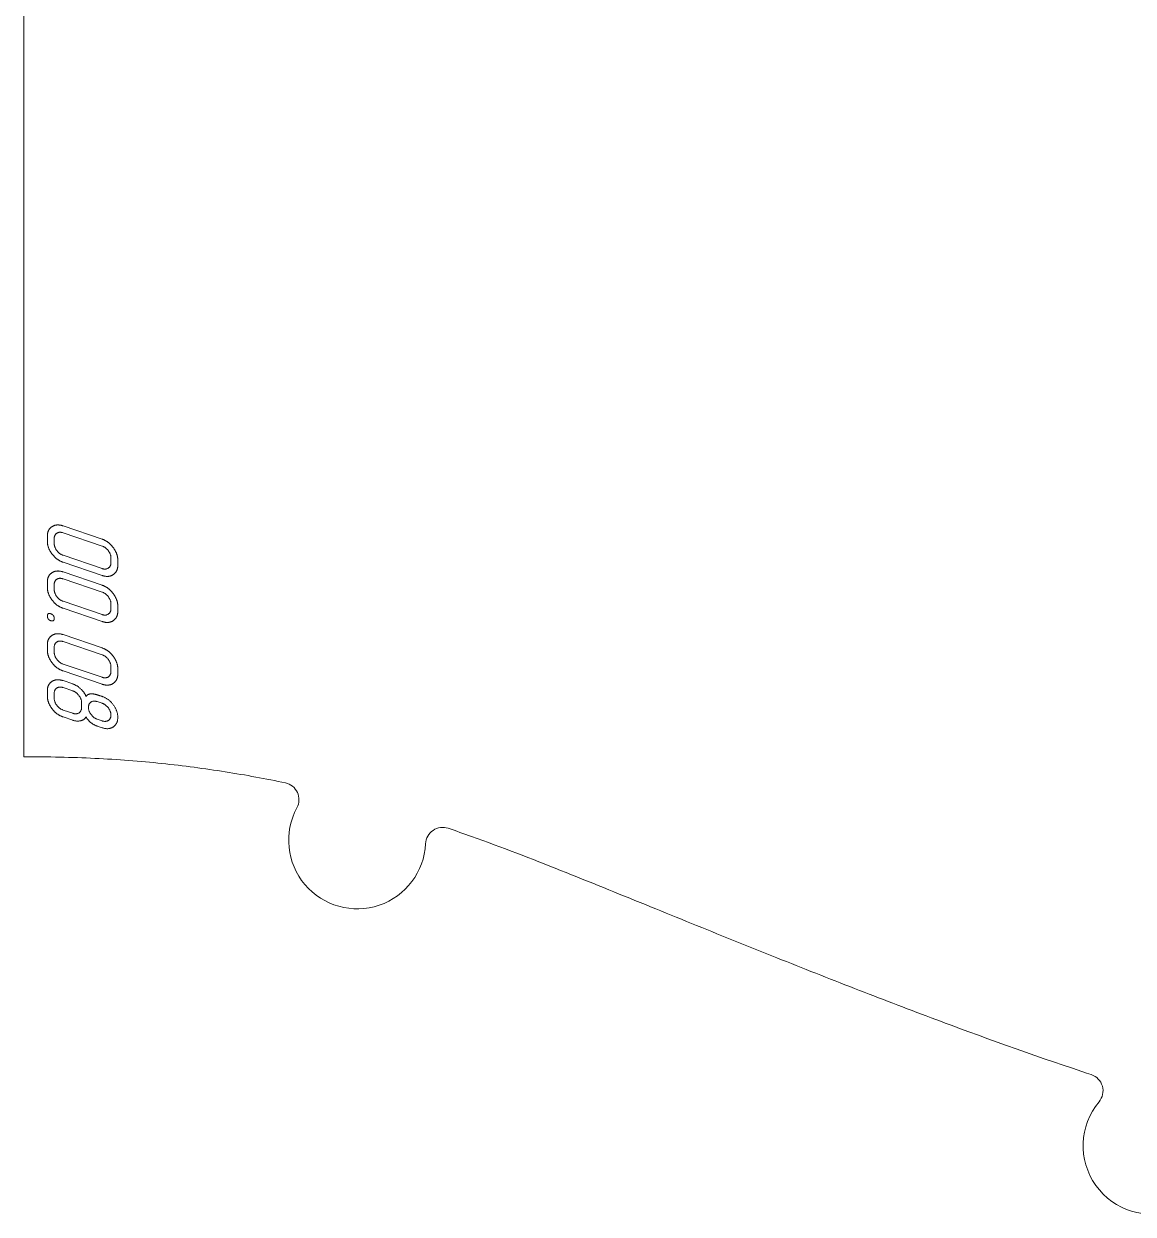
# Model space of a CAD drawing. Header units: millimetres. Extents: x 10 to 1334, y -723 to -10.
# Drawn here: x 10.2 to 334.2, y -723.3 to -375.6 of the extents above; entities that cross this region are included whole.
import ezdxf

# ---------------------------------------------------------------- set-up
doc = ezdxf.new("R2010")
doc.units = ezdxf.units.MM
doc.layers.add('Cut', color=7, linetype='Continuous', lineweight=0)
doc.layers.add('Mark', color=7, linetype='Continuous', lineweight=0)

msp = doc.modelspace()

# ---------------------------------------------------------------- linework, layer by layer
at = {"layer": 'Cut'}
msp.add_lwpolyline([(359.447597, -701.220748, -1.5081410743), (324.202607, -690.478285, 0.5290967064), (321.936322, -682.527482), (320.561295, -682.071037), (319.18664, -681.612613), (316.438276, -680.689846), (313.690894, -679.759224), (310.944155, -678.820788), (308.197723, -677.874578), (305.45126, -676.920637), (302.70443, -675.959005), (299.956895, -674.989723), (297.208318, -674.012834), (294.458361, -673.028377), (291.706688, -672.036395), (288.952962, -671.036928), (286.196845, -670.030019), (283.438, -669.015707), (282.057449, -668.505788), (280.676089, -667.994035), (279.29388, -667.480451), (277.910777, -666.965043), (276.52674, -666.447815), (275.141725, -665.928773), (273.755692, -665.407922), (272.368597, -664.885266), (270.980399, -664.360812), (269.591055, -663.834564), (268.200523, -663.306527), (266.808762, -662.776707), (265.415728, -662.245109), (264.02138, -661.711737), (262.625676, -661.176598), (261.228574, -660.639695), (259.830031, -660.101035), (258.430005, -659.560623), (257.028454, -659.018463), (255.625337, -658.474561), (254.22061, -657.928922), (252.814231, -657.381551), (251.406159, -656.832453), (249.996352, -656.281634), (248.584767, -655.729098), (247.171362, -655.174851), (245.756094, -654.618898), (244.338923, -654.061244), (242.919805, -653.501895), (241.498699, -652.940854), (240.075562, -652.378128), (238.650352, -651.813722), (237.223027, -651.247641), (235.793546, -650.679889), (234.361864, -650.110473), (232.927942, -649.539397), (231.491736, -648.966667), (230.053204, -648.392287), (228.612305, -647.816263), (227.168995, -647.2386), (225.723234, -646.659303), (224.274978, -646.078377), (222.824185, -645.495827), (221.370815, -644.91166), (219.914823, -644.325878), (218.456169, -643.738489), (216.994809, -643.149497), (215.530703, -642.558907), (214.063807, -641.966724), (212.594079, -641.372954), (211.121478, -640.777601), (209.645962, -640.180671), (208.167487, -639.582169), (206.686013, -638.982101), (205.201496, -638.38047), (203.713895, -637.777283), (202.223167, -637.172545), (200.729271, -636.56626), (199.232164, -635.958434), (197.731805, -635.349073), (196.22815, -634.73818), (194.721158, -634.125762), (193.210786, -633.511823), (191.696994, -632.896369), (190.179737, -632.279405), (188.658975, -631.660936), (187.134665, -631.040967), (185.606764, -630.419503), (184.075232, -629.79655), (182.540025, -629.172112), (181.001088, -628.546222), (179.4583, -627.919031), (177.911522, -627.290729), (176.360615, -626.661502), (174.805441, -626.03154), (173.24586, -625.40103), (171.681733, -624.77016), (170.112921, -624.139119), (168.539286, -623.508094), (166.960688, -622.877275), (165.376988, -622.246847), (163.788047, -621.617001), (162.193727, -620.987924), (160.593888, -620.359803), (158.988391, -619.732828), (157.377098, -619.107186), (155.759869, -618.483065), (154.136565, -617.860653), (152.507048, -617.240139), (150.871178, -616.621711), (149.228816, -616.005556), (147.579824, -615.391863), (145.924062, -614.78082), (144.261391, -614.172614), (142.591673, -613.567435), (140.914768, -612.96547), (140.073577, -612.665751), (139.230537, -612.366907), (138.385631, -612.06896), (137.538842, -611.771934), (136.690152, -611.475853), (135.839543, -611.180739), (134.986999, -610.886618), (134.132502, -610.593511, 0.4991138139), (127.52034, -615.081588, -1.2526342972), (89.947748, -604.6038, 0.5012046794), (86.579635, -597.334659), (85.508648, -597.110691), (84.434227, -596.889437), (83.35635, -596.670928), (82.274994, -596.455195), (81.190137, -596.242267), (80.101756, -596.032175), (79.009829, -595.82495), (77.914334, -595.620622), (76.815247, -595.419221), (75.712547, -595.220778), (74.60621, -595.025323), (73.496215, -594.832886), (72.382539, -594.643499), (71.26516, -594.457191), (70.144055, -594.273993), (69.019201, -594.093935), (67.890576, -593.917048), (66.758158, -593.743361), (65.621925, -593.572906), (64.481853, -593.405713), (63.33792, -593.241812), (62.190104, -593.081234), (61.038382, -592.924009), (59.882732, -592.770167), (58.723132, -592.619739), (57.559558, -592.472756), (56.391989, -592.329247), (55.220401, -592.189243), (54.044773, -592.052775), (52.865083, -591.919873), (51.681306, -591.790567), (50.493422, -591.664887), (49.301407, -591.542865), (48.10524, -591.42453), (46.904897, -591.309914), (45.700356, -591.199045), (44.491595, -591.091956), (43.278592, -590.988675), (42.061323, -590.889235), (40.839766, -590.793664), (39.613899, -590.701993), (38.3837, -590.614254), (37.149145, -590.530475), (35.910213, -590.450688), (34.666881, -590.374923), (33.419126, -590.303211), (32.166927, -590.235581), (30.910259, -590.172065), (29.649102, -590.112692), (28.383433, -590.057494), (27.113228, -590.0065), (25.838467, -589.95974), (24.559125, -589.917246), (23.275182, -589.879048), (21.986613, -589.845176), (20.693397, -589.81566), (19.395512, -589.790531), (18.092934, -589.76982), (16.785642, -589.753556), (15.473613, -589.74177), (14.156824, -589.734493), (12.835253, -589.731755), (11.508877, -589.733586), (10.177675, -589.740017), (10.177675, -68.346993, -0.4142135828)], format="xyb", dxfattribs=at)
at = {"layer": 'Mark'}
for points in [[(17.053438, -525.291381), (17.053438, -526.719949), (17.054741, -526.839572), (17.058651, -526.95896), (17.065167, -527.078114), (17.07429, -527.197032), (17.086018, -527.315716), (17.100354, -527.434165), (17.117295, -527.552379), (17.136843, -527.670359), (17.158998, -527.788104), (17.183759, -527.905614), (17.211126, -528.022889), (17.2411, -528.139929), (17.27368, -528.256735), (17.308867, -528.373306), (17.34666, -528.489642), (17.387059, -528.605743), (17.430065, -528.72161), (17.475677, -528.837242), (17.523896, -528.952639), (17.574721, -529.067801), (17.628152, -529.182729), (17.68419, -529.297422), (17.742835, -529.41188), (17.804085, -529.526103), (17.867943, -529.640091), (17.934406, -529.753845), (18.003476, -529.867364), (18.075152, -529.980648), (18.149435, -530.093698), (18.226324, -530.206512), (18.30582, -530.319092), (18.387922, -530.431437), (18.471882, -530.542543), (18.556951, -530.651404), (18.64313, -530.75802), (18.730418, -530.862392), (18.818815, -530.964519), (18.908321, -531.064402), (18.998937, -531.16204), (19.090662, -531.257433), (19.183496, -531.350582), (19.27744, -531.441486), (19.372493, -531.530146), (19.468656, -531.616562), (19.565927, -531.700732), (19.664308, -531.782658), (19.763798, -531.86234), (19.864398, -531.939777), (19.966107, -532.014969), (20.068925, -532.087917), (20.172853, -532.158621), (20.277889, -532.227079), (20.384036, -532.293293), (20.491291, -532.357263), (20.599656, -532.418988), (20.70913, -532.478469), (20.819713, -532.535705), (20.931406, -532.590696), (21.044208, -532.643443), (21.158119, -532.693945), (21.27314, -532.742203), (21.38927, -532.788216), (21.506509, -532.831984), (21.624858, -532.873508), (33.053406, -536.757429), (33.171482, -536.796248), (33.288462, -536.832068), (33.404346, -536.86489), (33.519133, -536.894714), (33.632824, -536.921539), (33.745419, -536.945366), (33.856918, -536.966195), (33.96732, -536.984025), (34.076627, -536.998857), (34.184837, -537.010691), (34.29195, -537.019526), (34.397968, -537.025363), (34.502889, -537.028202), (34.606714, -537.028042), (34.709443, -537.024884), (34.811076, -537.018728), (34.911612, -537.009573), (35.011052, -536.99742), (35.109396, -536.982269), (35.206644, -536.964119), (35.302795, -536.942971), (35.39785, -536.918825), (35.491809, -536.89168), (35.584672, -536.861537), (35.676439, -536.828395), (35.767109, -536.792256), (35.856683, -536.753118), (35.945161, -536.710981), (36.032542, -536.665846), (36.118828, -536.617713), (36.204017, -536.566582), (36.28811, -536.512452), (36.370349, -536.455825), (36.449978, -536.397204), (36.526995, -536.336588), (36.601402, -536.273978), (36.673199, -536.209372), (36.742384, -536.142772), (36.808959, -536.074177), (36.872923, -536.003587), (36.934276, -535.931003), (36.993018, -535.856423), (37.04915, -535.779849), (37.102671, -535.701281), (37.153581, -535.620717), (37.20188, -535.538159), (37.247569, -535.453606), (37.290647, -535.367058), (37.331114, -535.278515), (37.36897, -535.187978), (37.404215, -535.095446), (37.43685, -535.000919), (37.466874, -534.904398), (37.494287, -534.805881), (37.519089, -534.70537), (37.541281, -534.602864), (37.560862, -534.498364), (37.577832, -534.391869), (37.592191, -534.283378), (37.603939, -534.172894), (37.613077, -534.060414), (37.619604, -533.94594), (37.62352, -533.829471), (37.624826, -533.711007), (37.624826, -532.282438), (37.623517, -532.164285), (37.619592, -532.046322), (37.613051, -531.928548), (37.603892, -531.810963), (37.592117, -531.693568), (37.577726, -531.576363), (37.560717, -531.459346), (37.541093, -531.342519), (37.518851, -531.225882), (37.493993, -531.109434), (37.466518, -530.993176), (37.436426, -530.877106), (37.403718, -530.761227), (37.368393, -530.645536), (37.330451, -530.530036), (37.289893, -530.414724), (37.246718, -530.299602), (37.200927, -530.18467), (37.152519, -530.069926), (37.101494, -529.955373), (37.047852, -529.841008), (36.991594, -529.726834), (36.932719, -529.612848), (36.871228, -529.499052), (36.80712, -529.385446), (36.740395, -529.272028), (36.671053, -529.158801), (36.599095, -529.045762), (36.52452, -528.932914), (36.447329, -528.820254), (36.367521, -528.707784), (36.285096, -528.595503), (36.200824, -528.484442), (36.115473, -528.375631), (36.029043, -528.26907), (35.941535, -528.164758), (35.852949, -528.062697), (35.763283, -527.962884), (35.672539, -527.865322), (35.580717, -527.77001), (35.487816, -527.676947), (35.393836, -527.586134), (35.298778, -527.497571), (35.202642, -527.411258), (35.105426, -527.327195), (35.007132, -527.245381), (34.90776, -527.165817), (34.807309, -527.088503), (34.705779, -527.013439), (34.603171, -526.940624), (34.499484, -526.87006), (34.394719, -526.801745), (34.288875, -526.73568), (34.181953, -526.671864), (34.073952, -526.610299), (33.964872, -526.550983), (33.854714, -526.493917), (33.743477, -526.439101), (33.631162, -526.386535), (33.517768, -526.336218), (33.403295, -526.288152), (33.287744, -526.242335), (33.171114, -526.198768), (33.053406, -526.15745), (21.624858, -522.27353), (21.506877, -522.234745), (21.389988, -522.198943), (21.27419, -522.166125), (21.159485, -522.13629), (21.045871, -522.109437), (20.933348, -522.085568), (20.821917, -522.064682), (20.711578, -522.046779), (20.602331, -522.031859), (20.494175, -522.019922), (20.387111, -522.010969), (20.281138, -522.004998), (20.176257, -522.00201), (20.072468, -522.002006), (19.969771, -522.004985), (19.868165, -522.010946), (19.76765, -522.019891), (19.668228, -522.031819), (19.569897, -522.04673), (19.472658, -522.064624), (19.37651, -522.085501), (19.281454, -522.109361), (19.18749, -522.136205), (19.094617, -522.166031), (19.002836, -522.198841), (18.912147, -522.234633), (18.822549, -522.273409), (18.734043, -522.315168), (18.646629, -522.359909), (18.560306, -522.407634), (18.475075, -522.458342), (18.390936, -522.512033), (18.308648, -522.568206), (18.228973, -522.626358), (18.15191, -522.686489), (18.07746, -522.7486), (18.005621, -522.81269), (17.936395, -522.87876), (17.869782, -522.94681), (17.80578, -523.016839), (17.744391, -523.088847), (17.685615, -523.162835), (17.62945, -523.238802), (17.575898, -523.316749), (17.524958, -523.396675), (17.476631, -523.478581), (17.430915, -523.562467), (17.387813, -523.648331), (17.347322, -523.736176), (17.309444, -523.826), (17.274178, -523.917803), (17.241524, -524.011586), (17.211482, -524.107348), (17.184053, -524.20509), (17.159236, -524.304811), (17.137032, -524.406512), (17.11744, -524.510192), (17.10046, -524.615852), (17.086092, -524.723492), (17.074337, -524.83311), (17.065194, -524.944709), (17.058663, -525.058287), (17.054744, -525.173844)], [(19.053434, -525.971067), (19.053434, -527.399635), (19.056377, -527.532671), (19.065207, -527.665317), (19.079923, -527.797573), (19.100525, -527.92944), (19.127014, -528.060917), (19.159389, -528.192004), (19.197651, -528.322701), (19.241799, -528.453009), (19.291833, -528.582927), (19.347754, -528.712455), (19.409561, -528.841593), (19.477255, -528.970342), (19.550834, -529.098701), (19.630301, -529.22667), (19.715653, -529.354249), (19.806893, -529.481439), (19.90229, -529.605879), (20.000117, -529.725208), (20.100375, -529.839427), (20.203062, -529.948535), (20.30818, -530.052533), (20.415727, -530.151421), (20.525705, -530.245198), (20.638113, -530.333865), (20.752951, -530.417421), (20.870219, -530.495868), (20.989917, -530.569203), (21.112045, -530.637429), (21.236603, -530.700544), (21.363591, -530.758548), (21.493009, -530.811443), (21.624858, -530.859227), (33.053406, -534.743147), (33.184723, -534.784799), (33.313661, -534.819689), (33.440222, -534.847816), (33.564405, -534.86918), (33.686211, -534.883781), (33.805639, -534.89162), (33.922689, -534.892695), (34.037361, -534.887009), (34.149655, -534.874559), (34.259572, -534.855347), (34.367111, -534.829372), (34.472272, -534.796635), (34.575055, -534.757135), (34.675461, -534.710872), (34.773489, -534.657847), (34.869139, -534.598058), (34.960649, -534.532717), (35.046254, -534.463031), (35.125956, -534.389002), (35.199754, -534.310629), (35.267648, -534.227911), (35.329638, -534.14085), (35.385724, -534.049445), (35.435907, -533.953696), (35.480186, -533.853603), (35.518561, -533.749166), (35.551032, -533.640385), (35.577599, -533.52726), (35.598262, -533.409791), (35.613022, -533.287978), (35.621878, -533.161821), (35.62483, -533.03132), (35.62483, -531.602752), (35.621868, -531.472744), (35.612984, -531.342931), (35.598176, -531.213314), (35.577446, -531.083891), (35.550792, -530.954664), (35.518215, -530.825633), (35.479716, -530.696797), (35.435293, -530.568156), (35.384948, -530.43971), (35.328679, -530.31146), (35.266487, -530.183405), (35.198373, -530.055545), (35.124335, -529.927881), (35.044374, -529.800412), (34.958491, -529.673138), (34.866684, -529.54606), (34.770755, -529.421647), (34.672507, -529.302369), (34.571938, -529.188228), (34.469049, -529.079222), (34.363839, -528.975352), (34.25631, -528.876617), (34.14646, -528.783018), (34.034291, -528.694555), (33.919801, -528.611227), (33.802991, -528.533035), (33.68386, -528.459979), (33.56241, -528.392058), (33.438639, -528.329273), (33.312548, -528.271624), (33.184137, -528.21911), (33.053406, -528.171732), (21.624858, -524.287811), (21.493594, -524.246161), (21.364704, -524.211223), (21.238185, -524.182995), (21.11404, -524.161479), (20.992266, -524.146674), (20.872866, -524.138581), (20.755838, -524.137198), (20.641182, -524.142527), (20.528899, -524.154567), (20.418988, -524.173318), (20.31145, -524.198781), (20.206285, -524.230954), (20.103492, -524.269839), (20.003071, -524.315436), (19.905023, -524.367743), (19.809348, -524.426762), (19.717811, -524.49127), (19.632181, -524.560047), (19.552455, -524.633091), (19.478636, -524.710404), (19.410722, -524.791984), (19.348713, -524.877833), (19.29261, -524.96795), (19.242413, -525.062335), (19.198121, -525.160988), (19.159735, -525.263909), (19.127254, -525.371099), (19.100679, -525.482556), (19.080009, -525.598282), (19.065245, -525.718275), (19.056387, -525.842537)], [(17.053438, -538.734211), (17.053438, -540.162779), (17.054741, -540.282402), (17.058651, -540.40179), (17.065167, -540.520944), (17.07429, -540.639862), (17.086018, -540.758546), (17.100354, -540.876995), (17.117295, -540.99521), (17.136843, -541.113189), (17.158998, -541.230934), (17.183759, -541.348444), (17.211126, -541.465719), (17.2411, -541.58276), (17.27368, -541.699565), (17.308867, -541.816136), (17.34666, -541.932472), (17.387059, -542.048574), (17.430065, -542.16444), (17.475677, -542.280072), (17.523896, -542.395469), (17.574721, -542.510632), (17.628152, -542.625559), (17.68419, -542.740252), (17.742835, -542.85471), (17.804085, -542.968933), (17.867943, -543.082922), (17.934406, -543.196675), (18.003476, -543.310194), (18.075152, -543.423478), (18.149435, -543.536528), (18.226324, -543.649343), (18.30582, -543.761922), (18.387922, -543.874268), (18.471882, -543.985373), (18.556951, -544.094234), (18.64313, -544.20085), (18.730418, -544.305222), (18.818815, -544.407349), (18.908321, -544.507232), (18.998937, -544.60487), (19.090662, -544.700263), (19.183496, -544.793412), (19.27744, -544.884317), (19.372493, -544.972977), (19.468656, -545.059392), (19.565927, -545.143562), (19.664308, -545.225489), (19.763798, -545.30517), (19.864398, -545.382607), (19.966107, -545.4578), (20.068925, -545.530747), (20.172853, -545.601451), (20.277889, -545.66991), (20.384036, -545.736124), (20.491291, -545.800093), (20.599656, -545.861818), (20.70913, -545.921299), (20.819713, -545.978535), (20.931406, -546.033526), (21.044208, -546.086273), (21.158119, -546.136775), (21.27314, -546.185033), (21.38927, -546.231046), (21.506509, -546.274815), (21.624858, -546.316339), (33.053406, -550.200259), (33.171482, -550.239078), (33.288462, -550.274898), (33.404346, -550.307721), (33.519133, -550.337544), (33.632824, -550.36437), (33.745419, -550.388197), (33.856918, -550.409025), (33.96732, -550.426856), (34.076627, -550.441688), (34.184837, -550.453521), (34.29195, -550.462357), (34.397968, -550.468194), (34.502889, -550.471032), (34.606714, -550.470873), (34.709443, -550.467715), (34.811076, -550.461558), (34.911612, -550.452403), (35.011052, -550.44025), (35.109396, -550.425099), (35.206644, -550.406949), (35.302795, -550.385801), (35.39785, -550.361655), (35.491809, -550.33451), (35.584672, -550.304367), (35.676439, -550.271226), (35.767109, -550.235086), (35.856683, -550.195948), (35.945161, -550.153811), (36.032542, -550.108677), (36.118828, -550.060543), (36.204017, -550.009412), (36.28811, -549.955282), (36.370349, -549.898656), (36.449978, -549.840035), (36.526995, -549.779419), (36.601402, -549.716808), (36.673199, -549.652202), (36.742384, -549.585602), (36.808959, -549.517007), (36.872923, -549.446417), (36.934276, -549.373833), (36.993018, -549.299254), (37.04915, -549.22268), (37.102671, -549.144111), (37.153581, -549.063547), (37.20188, -548.980989), (37.247569, -548.896436), (37.290647, -548.809888), (37.331114, -548.721346), (37.36897, -548.630808), (37.404215, -548.538276), (37.43685, -548.44375), (37.466874, -548.347228), (37.494287, -548.248712), (37.519089, -548.148201), (37.541281, -548.045695), (37.560862, -547.941194), (37.577832, -547.834699), (37.592191, -547.726209), (37.603939, -547.615724), (37.613077, -547.503244), (37.619604, -547.38877), (37.62352, -547.272301), (37.624826, -547.153837), (37.624826, -545.725268), (37.623517, -545.607115), (37.619592, -545.489152), (37.613051, -545.371378), (37.603892, -545.253794), (37.592117, -545.136398), (37.577726, -545.019193), (37.560717, -544.902177), (37.541093, -544.78535), (37.518851, -544.668712), (37.493993, -544.552264), (37.466518, -544.436006), (37.436426, -544.319937), (37.403718, -544.204057), (37.368393, -544.088367), (37.330451, -543.972866), (37.289893, -543.857554), (37.246718, -543.742432), (37.200927, -543.6275), (37.152519, -543.512757), (37.101494, -543.398203), (37.047852, -543.283839), (36.991594, -543.169664), (36.932719, -543.055678), (36.871228, -542.941882), (36.80712, -542.828276), (36.740395, -542.714859), (36.671053, -542.601631), (36.599095, -542.488593), (36.52452, -542.375744), (36.447329, -542.263084), (36.367521, -542.150614), (36.285096, -542.038334), (36.200824, -541.927273), (36.115473, -541.818462), (36.029043, -541.7119), (35.941535, -541.607589), (35.852949, -541.505527), (35.763283, -541.405715), (35.672539, -541.308153), (35.580717, -541.21284), (35.487816, -541.119777), (35.393836, -541.028965), (35.298778, -540.940402), (35.202642, -540.854088), (35.105426, -540.770025), (35.007132, -540.688211), (34.90776, -540.608647), (34.807309, -540.531333), (34.705779, -540.456269), (34.603171, -540.383455), (34.499484, -540.31289), (34.394719, -540.244575), (34.288875, -540.17851), (34.181953, -540.114695), (34.073952, -540.053129), (33.964872, -539.993814), (33.854714, -539.936748), (33.743477, -539.881932), (33.631162, -539.829365), (33.517768, -539.779049), (33.403295, -539.730982), (33.287744, -539.685165), (33.171114, -539.641598), (33.053406, -539.600281), (21.624858, -535.71636), (21.506877, -535.677575), (21.389988, -535.641774), (21.27419, -535.608955), (21.159485, -535.57912), (21.045871, -535.552268), (20.933348, -535.528398), (20.821917, -535.507512), (20.711578, -535.489609), (20.602331, -535.474689), (20.494175, -535.462753), (20.387111, -535.453799), (20.281138, -535.447828), (20.176257, -535.444841), (20.072468, -535.444836), (19.969771, -535.447815), (19.868165, -535.453777), (19.76765, -535.462721), (19.668228, -535.474649), (19.569897, -535.48956), (19.472658, -535.507454), (19.37651, -535.528331), (19.281454, -535.552192), (19.18749, -535.579035), (19.094617, -535.608861), (19.002836, -535.641671), (18.912147, -535.677463), (18.822549, -535.716239), (18.734043, -535.757998), (18.646629, -535.80274), (18.560306, -535.850465), (18.475075, -535.901173), (18.390936, -535.954864), (18.308648, -536.011036), (18.228973, -536.069188), (18.15191, -536.129319), (18.07746, -536.19143), (18.005621, -536.255521), (17.936395, -536.321591), (17.869782, -536.38964), (17.80578, -536.459669), (17.744391, -536.531677), (17.685615, -536.605665), (17.62945, -536.681632), (17.575898, -536.759579), (17.524958, -536.839506), (17.476631, -536.921411), (17.430915, -537.005297), (17.387813, -537.091162), (17.347322, -537.179006), (17.309444, -537.26883), (17.274178, -537.360633), (17.241524, -537.454416), (17.211482, -537.550178), (17.184053, -537.64792), (17.159236, -537.747642), (17.137032, -537.849342), (17.11744, -537.953023), (17.10046, -538.058683), (17.086092, -538.166322), (17.074337, -538.275941), (17.065194, -538.387539), (17.058663, -538.501117), (17.054744, -538.616674)], [(19.053434, -539.413897), (19.053434, -540.842466), (19.056377, -540.975501), (19.065207, -541.108147), (19.079923, -541.240404), (19.100525, -541.37227), (19.127014, -541.503747), (19.159389, -541.634834), (19.197651, -541.765532), (19.241799, -541.895839), (19.291833, -542.025757), (19.347754, -542.155285), (19.409561, -542.284424), (19.477255, -542.413172), (19.550834, -542.541531), (19.630301, -542.6695), (19.715653, -542.79708), (19.806893, -542.924269), (19.90229, -543.048709), (20.000117, -543.168038), (20.100375, -543.282257), (20.203062, -543.391365), (20.30818, -543.495363), (20.415727, -543.594251), (20.525705, -543.688028), (20.638113, -543.776695), (20.752951, -543.860252), (20.870219, -543.938698), (20.989917, -544.012034), (21.112045, -544.080259), (21.236603, -544.143374), (21.363591, -544.201379), (21.493009, -544.254273), (21.624858, -544.302057), (33.053406, -548.185978), (33.184723, -548.22763), (33.313661, -548.262519), (33.440222, -548.290646), (33.564405, -548.31201), (33.686211, -548.326611), (33.805639, -548.33445), (33.922689, -548.335526), (34.037361, -548.329839), (34.149655, -548.31739), (34.259572, -548.298178), (34.367111, -548.272203), (34.472272, -548.239465), (34.575055, -548.199965), (34.675461, -548.153702), (34.773489, -548.100677), (34.869139, -548.040889), (34.960649, -547.975547), (35.046254, -547.905862), (35.125956, -547.831832), (35.199754, -547.753459), (35.267648, -547.670742), (35.329638, -547.58368), (35.385724, -547.492275), (35.435907, -547.396526), (35.480186, -547.296433), (35.518561, -547.191996), (35.551032, -547.083215), (35.577599, -546.97009), (35.598262, -546.852621), (35.613022, -546.730808), (35.621878, -546.604651), (35.62483, -546.474151), (35.62483, -545.045582), (35.621868, -544.915574), (35.612984, -544.785761), (35.598176, -544.656144), (35.577446, -544.526722), (35.550792, -544.397495), (35.518215, -544.268463), (35.479716, -544.139627), (35.435293, -544.010986), (35.384948, -543.88254), (35.328679, -543.75429), (35.266487, -543.626235), (35.198373, -543.498375), (35.124335, -543.370711), (35.044374, -543.243242), (34.958491, -543.115968), (34.866684, -542.98889), (34.770755, -542.864477), (34.672507, -542.7452), (34.571938, -542.631058), (34.469049, -542.522052), (34.363839, -542.418182), (34.25631, -542.319447), (34.14646, -542.225848), (34.034291, -542.137385), (33.919801, -542.054057), (33.802991, -541.975865), (33.68386, -541.902809), (33.56241, -541.834888), (33.438639, -541.772103), (33.312548, -541.714454), (33.184137, -541.66194), (33.053406, -541.614562), (21.624858, -537.730641), (21.493594, -537.688992), (21.364704, -537.654053), (21.238185, -537.625826), (21.11404, -537.604309), (20.992266, -537.589504), (20.872866, -537.581411), (20.755838, -537.580028), (20.641182, -537.585357), (20.528899, -537.597397), (20.418988, -537.616148), (20.31145, -537.641611), (20.206285, -537.673785), (20.103492, -537.71267), (20.003071, -537.758266), (19.905023, -537.810573), (19.809348, -537.869592), (19.717811, -537.9341), (19.632181, -538.002877), (19.552455, -538.075921), (19.478636, -538.153234), (19.410722, -538.234815), (19.348713, -538.320663), (19.29261, -538.41078), (19.242413, -538.505165), (19.198121, -538.603818), (19.159735, -538.70674), (19.127254, -538.813929), (19.100679, -538.925386), (19.080009, -539.041112), (19.065245, -539.161105), (19.056387, -539.285367)], [(19.053434, -549.285306), (19.052458, -549.223451), (19.049528, -549.162885), (19.044645, -549.103609), (19.037809, -549.045623), (19.02902, -548.988926), (19.018278, -548.933519), (19.005583, -548.879401), (18.990934, -548.826573), (18.974333, -548.775035), (18.955778, -548.724786), (18.93527, -548.675827), (18.912809, -548.628157), (18.888395, -548.581777), (18.862028, -548.536687), (18.833708, -548.492886), (18.803435, -548.450374), (18.771208, -548.409153), (18.737029, -548.369221), (18.700896, -548.330578), (18.66281, -548.293225), (18.622771, -548.257162), (18.580779, -548.222388), (18.536834, -548.188903), (18.490935, -548.156709), (18.443084, -548.125804), (18.393279, -548.096188), (18.341522, -548.067862), (18.287811, -548.040826), (18.232147, -548.015079), (18.17453, -547.990622), (18.11496, -547.967454), (18.053436, -547.945576), (17.991913, -547.925638), (17.932343, -547.908316), (17.874726, -547.893612), (17.819062, -547.881524), (17.765351, -547.872054), (17.713593, -547.865201), (17.663789, -547.860965), (17.615937, -547.859346), (17.570039, -547.860344), (17.526094, -547.863959), (17.484101, -547.870192), (17.444062, -547.879041), (17.405977, -547.890508), (17.369844, -547.904591), (17.335664, -547.921292), (17.303438, -547.94061), (17.273164, -547.962545), (17.244844, -547.987097), (17.218477, -548.014266), (17.194063, -548.044052), (17.171602, -548.076455), (17.151094, -548.111476), (17.13254, -548.149113), (17.115938, -548.189368), (17.10129, -548.232239), (17.088594, -548.277728), (17.077852, -548.325834), (17.069063, -548.376557), (17.062227, -548.429897), (17.057344, -548.485854), (17.054415, -548.544428), (17.053438, -548.60562), (17.054415, -548.668354), (17.057344, -548.729771), (17.062227, -548.789871), (17.069063, -548.848654), (17.077852, -548.90612), (17.088594, -548.962269), (17.10129, -549.017101), (17.115938, -549.070616), (17.13254, -549.122814), (17.151094, -549.173695), (17.171602, -549.223258), (17.194063, -549.271505), (17.218477, -549.318435), (17.244844, -549.364047), (17.273164, -549.408343), (17.303438, -549.451321), (17.335664, -549.492983), (17.369844, -549.533327), (17.405977, -549.572354), (17.444062, -549.610065), (17.484101, -549.646458), (17.526094, -549.681534), (17.570039, -549.715293), (17.615937, -549.747735), (17.663789, -549.77886), (17.713593, -549.808668), (17.765351, -549.837159), (17.819062, -549.864333), (17.874726, -549.89019), (17.932343, -549.91473), (17.991913, -549.937952), (18.053436, -549.959858), (18.11496, -549.979769), (18.17453, -549.997035), (18.232147, -550.011657), (18.287811, -550.023634), (18.341522, -550.032967), (18.393279, -550.039655), (18.443084, -550.043699), (18.490935, -550.045098), (18.536834, -550.043852), (18.580779, -550.039962), (18.622771, -550.033427), (18.66281, -550.024248), (18.700896, -550.012424), (18.737029, -549.997956), (18.771208, -549.980843), (18.803435, -549.961086), (18.833708, -549.938683), (18.862028, -549.913637), (18.888395, -549.885946), (18.912809, -549.85561), (18.93527, -549.82263), (18.955778, -549.787005), (18.974333, -549.748736), (18.990934, -549.707822), (19.005583, -549.664263), (19.018278, -549.61806), (19.02902, -549.569212), (19.037809, -549.51772), (19.044645, -549.463583), (19.049528, -549.406802), (19.052458, -549.347376)], [(17.053438, -557.04846), (17.053438, -558.477029), (17.054741, -558.596651), (17.058651, -558.71604), (17.065167, -558.835193), (17.07429, -558.954111), (17.086018, -559.072795), (17.100354, -559.191244), (17.117295, -559.309459), (17.136843, -559.427438), (17.158998, -559.545183), (17.183759, -559.662693), (17.211126, -559.779968), (17.2411, -559.897009), (17.27368, -560.013814), (17.308867, -560.130385), (17.34666, -560.246721), (17.387059, -560.362823), (17.430065, -560.478689), (17.475677, -560.594321), (17.523896, -560.709718), (17.574721, -560.824881), (17.628152, -560.939808), (17.68419, -561.054501), (17.742835, -561.168959), (17.804085, -561.283182), (17.867943, -561.397171), (17.934406, -561.510924), (18.003476, -561.624443), (18.075152, -561.737728), (18.149435, -561.850777), (18.226324, -561.963592), (18.30582, -562.076172), (18.387922, -562.188517), (18.471882, -562.299622), (18.556951, -562.408483), (18.64313, -562.515099), (18.730418, -562.619471), (18.818815, -562.721598), (18.908321, -562.821481), (18.998937, -562.919119), (19.090662, -563.014512), (19.183496, -563.107661), (19.27744, -563.198566), (19.372493, -563.287226), (19.468656, -563.373641), (19.565927, -563.457812), (19.664308, -563.539738), (19.763798, -563.619419), (19.864398, -563.696856), (19.966107, -563.772049), (20.068925, -563.844997), (20.172853, -563.9157), (20.277889, -563.984159), (20.384036, -564.050373), (20.491291, -564.114342), (20.599656, -564.176067), (20.70913, -564.235548), (20.819713, -564.292784), (20.931406, -564.347775), (21.044208, -564.400522), (21.158119, -564.451024), (21.27314, -564.499282), (21.38927, -564.545295), (21.506509, -564.589064), (21.624858, -564.630588), (33.053406, -568.514508), (33.171482, -568.553327), (33.288462, -568.589148), (33.404346, -568.62197), (33.519133, -568.651793), (33.632824, -568.678619), (33.745419, -568.702446), (33.856918, -568.723274), (33.96732, -568.741105), (34.076627, -568.755937), (34.184837, -568.76777), (34.29195, -568.776606), (34.397968, -568.782443), (34.502889, -568.785281), (34.606714, -568.785122), (34.709443, -568.781964), (34.811076, -568.775807), (34.911612, -568.766653), (35.011052, -568.7545), (35.109396, -568.739348), (35.206644, -568.721198), (35.302795, -568.70005), (35.39785, -568.675904), (35.491809, -568.648759), (35.584672, -568.618616), (35.676439, -568.585475), (35.767109, -568.549335), (35.856683, -568.510197), (35.945161, -568.46806), (36.032542, -568.422926), (36.118828, -568.374793), (36.204017, -568.323661), (36.28811, -568.269531), (36.370349, -568.212905), (36.449978, -568.154284), (36.526995, -568.093668), (36.601402, -568.031057), (36.673199, -567.966451), (36.742384, -567.899851), (36.808959, -567.831256), (36.872923, -567.760666), (36.934276, -567.688082), (36.993018, -567.613503), (37.04915, -567.536929), (37.102671, -567.45836), (37.153581, -567.377796), (37.20188, -567.295238), (37.247569, -567.210685), (37.290647, -567.124137), (37.331114, -567.035595), (37.36897, -566.945058), (37.404215, -566.852525), (37.43685, -566.757999), (37.466874, -566.661477), (37.494287, -566.562961), (37.519089, -566.46245), (37.541281, -566.359944), (37.560862, -566.255443), (37.577832, -566.148948), (37.592191, -566.040458), (37.603939, -565.929973), (37.613077, -565.817493), (37.619604, -565.703019), (37.62352, -565.58655), (37.624826, -565.468086), (37.624826, -564.039517), (37.623517, -563.921365), (37.619592, -563.803401), (37.613051, -563.685627), (37.603892, -563.568043), (37.592117, -563.450648), (37.577726, -563.333442), (37.560717, -563.216426), (37.541093, -563.099599), (37.518851, -562.982961), (37.493993, -562.866513), (37.466518, -562.750255), (37.436426, -562.634186), (37.403718, -562.518306), (37.368393, -562.402616), (37.330451, -562.287115), (37.289893, -562.171804), (37.246718, -562.056682), (37.200927, -561.941749), (37.152519, -561.827006), (37.101494, -561.712452), (37.047852, -561.598088), (36.991594, -561.483913), (36.932719, -561.369928), (36.871228, -561.256132), (36.80712, -561.142525), (36.740395, -561.029108), (36.671053, -560.91588), (36.599095, -560.802842), (36.52452, -560.689993), (36.447329, -560.577333), (36.367521, -560.464863), (36.285096, -560.352583), (36.200824, -560.241522), (36.115473, -560.132711), (36.029043, -560.026149), (35.941535, -559.921838), (35.852949, -559.819776), (35.763283, -559.719964), (35.672539, -559.622402), (35.580717, -559.527089), (35.487816, -559.434027), (35.393836, -559.343214), (35.298778, -559.254651), (35.202642, -559.168337), (35.105426, -559.084274), (35.007132, -559.00246), (34.90776, -558.922897), (34.807309, -558.845582), (34.705779, -558.770518), (34.603171, -558.697704), (34.499484, -558.627139), (34.394719, -558.558824), (34.288875, -558.492759), (34.181953, -558.428944), (34.073952, -558.367378), (33.964872, -558.308063), (33.854714, -558.250997), (33.743477, -558.196181), (33.631162, -558.143614), (33.517768, -558.093298), (33.403295, -558.045231), (33.287744, -557.999414), (33.171114, -557.955847), (33.053406, -557.91453), (21.624858, -554.030609), (21.506877, -553.991824), (21.389988, -553.956023), (21.27419, -553.923204), (21.159485, -553.893369), (21.045871, -553.866517), (20.933348, -553.842648), (20.821917, -553.821761), (20.711578, -553.803858), (20.602331, -553.788939), (20.494175, -553.777002), (20.387111, -553.768048), (20.281138, -553.762077), (20.176257, -553.75909), (20.072468, -553.759085), (19.969771, -553.762064), (19.868165, -553.768026), (19.76765, -553.77697), (19.668228, -553.788898), (19.569897, -553.803809), (19.472658, -553.821703), (19.37651, -553.842581), (19.281454, -553.866441), (19.18749, -553.893284), (19.094617, -553.92311), (19.002836, -553.95592), (18.912147, -553.991713), (18.822549, -554.030488), (18.734043, -554.072247), (18.646629, -554.116989), (18.560306, -554.164714), (18.475075, -554.215422), (18.390936, -554.269113), (18.308648, -554.325285), (18.228973, -554.383437), (18.15191, -554.443569), (18.07746, -554.505679), (18.005621, -554.56977), (17.936395, -554.63584), (17.869782, -554.703889), (17.80578, -554.773918), (17.744391, -554.845926), (17.685615, -554.919914), (17.62945, -554.995882), (17.575898, -555.073828), (17.524958, -555.153755), (17.476631, -555.235661), (17.430915, -555.319546), (17.387813, -555.405411), (17.347322, -555.493255), (17.309444, -555.583079), (17.274178, -555.674882), (17.241524, -555.768665), (17.211482, -555.864427), (17.184053, -555.962169), (17.159236, -556.061891), (17.137032, -556.163591), (17.11744, -556.267272), (17.10046, -556.372932), (17.086092, -556.480571), (17.074337, -556.59019), (17.065194, -556.701788), (17.058663, -556.815366), (17.054744, -556.930923)], [(19.053434, -557.728146), (19.053434, -559.156715), (19.056377, -559.28975), (19.065207, -559.422396), (19.079923, -559.554653), (19.100525, -559.686519), (19.127014, -559.817996), (19.159389, -559.949083), (19.197651, -560.079781), (19.241799, -560.210088), (19.291833, -560.340006), (19.347754, -560.469534), (19.409561, -560.598673), (19.477255, -560.727421), (19.550834, -560.85578), (19.630301, -560.983749), (19.715653, -561.111329), (19.806893, -561.238519), (19.90229, -561.362958), (20.000117, -561.482287), (20.100375, -561.596506), (20.203062, -561.705614), (20.30818, -561.809612), (20.415727, -561.9085), (20.525705, -562.002277), (20.638113, -562.090944), (20.752951, -562.174501), (20.870219, -562.252947), (20.989917, -562.326283), (21.112045, -562.394508), (21.236603, -562.457623), (21.363591, -562.515628), (21.493009, -562.568522), (21.624858, -562.616306), (33.053406, -566.500227), (33.184723, -566.541879), (33.313661, -566.576768), (33.440222, -566.604895), (33.564405, -566.626259), (33.686211, -566.64086), (33.805639, -566.648699), (33.922689, -566.649775), (34.037361, -566.644088), (34.149655, -566.631639), (34.259572, -566.612427), (34.367111, -566.586452), (34.472272, -566.553714), (34.575055, -566.514214), (34.675461, -566.467951), (34.773489, -566.414926), (34.869139, -566.355138), (34.960649, -566.289796), (35.046254, -566.220111), (35.125956, -566.146081), (35.199754, -566.067708), (35.267648, -565.984991), (35.329638, -565.89793), (35.385724, -565.806524), (35.435907, -565.710775), (35.480186, -565.610682), (35.518561, -565.506245), (35.551032, -565.397464), (35.577599, -565.284339), (35.598262, -565.16687), (35.613022, -565.045057), (35.621878, -564.918901), (35.62483, -564.7884), (35.62483, -563.359831), (35.621868, -563.229823), (35.612984, -563.10001), (35.598176, -562.970393), (35.577446, -562.840971), (35.550792, -562.711744), (35.518215, -562.582712), (35.479716, -562.453876), (35.435293, -562.325235), (35.384948, -562.19679), (35.328679, -562.068539), (35.266487, -561.940484), (35.198373, -561.812625), (35.124335, -561.68496), (35.044374, -561.557491), (34.958491, -561.430217), (34.866684, -561.303139), (34.770755, -561.178726), (34.672507, -561.059449), (34.571938, -560.945307), (34.469049, -560.836301), (34.363839, -560.732431), (34.25631, -560.633696), (34.14646, -560.540097), (34.034291, -560.451634), (33.919801, -560.368306), (33.802991, -560.290114), (33.68386, -560.217058), (33.56241, -560.149137), (33.438639, -560.086352), (33.312548, -560.028703), (33.184137, -559.976189), (33.053406, -559.928811), (21.624858, -556.044891), (21.493594, -556.003241), (21.364704, -555.968302), (21.238185, -555.940075), (21.11404, -555.918558), (20.992266, -555.903754), (20.872866, -555.89566), (20.755838, -555.894277), (20.641182, -555.899606), (20.528899, -555.911646), (20.418988, -555.930398), (20.31145, -555.95586), (20.206285, -555.988034), (20.103492, -556.026919), (20.003071, -556.072515), (19.905023, -556.124822), (19.809348, -556.183841), (19.717811, -556.248349), (19.632181, -556.317126), (19.552455, -556.39017), (19.478636, -556.467483), (19.410722, -556.549064), (19.348713, -556.634913), (19.29261, -556.725029), (19.242413, -556.819414), (19.198121, -556.918068), (19.159735, -557.020989), (19.127254, -557.128178), (19.100679, -557.239635), (19.080009, -557.355361), (19.065245, -557.475355), (19.056387, -557.599616)], [(17.053438, -570.49129), (17.053438, -571.919859), (17.054742, -572.039502), (17.058652, -572.158895), (17.065169, -572.278038), (17.074293, -572.396931), (17.086024, -572.515574), (17.100362, -572.633967), (17.117306, -572.75211), (17.136857, -572.870003), (17.159016, -572.987646), (17.183781, -573.105039), (17.211153, -573.222182), (17.241131, -573.339075), (17.273717, -573.455718), (17.30891, -573.572111), (17.346709, -573.688254), (17.387115, -573.804146), (17.430128, -573.919789), (17.475748, -574.035182), (17.523975, -574.150324), (17.574808, -574.265217), (17.628249, -574.37986), (17.684296, -574.494252), (17.74295, -574.608395), (17.804211, -574.722288), (17.868079, -574.83593), (17.934553, -574.949323), (18.003635, -575.062465), (18.075323, -575.175358), (18.149619, -575.288), (18.226521, -575.400393), (18.30603, -575.512535), (18.388145, -575.624427), (18.472119, -575.735079), (18.5572, -575.843501), (18.643389, -575.949693), (18.730686, -576.053655), (18.819091, -576.155386), (18.908605, -576.254888), (18.999226, -576.352159), (19.090955, -576.4472), (19.183792, -576.540011), (19.277738, -576.630591), (19.372791, -576.718942), (19.468952, -576.805062), (19.566221, -576.888952), (19.664598, -576.970612), (19.764084, -577.050042), (19.864677, -577.127241), (19.966378, -577.202211), (20.069188, -577.27495), (20.173105, -577.345459), (20.27813, -577.413738), (20.384263, -577.479787), (20.491505, -577.543606), (20.599854, -577.605194), (20.709311, -577.664552), (20.819876, -577.72168), (20.93155, -577.776578), (21.044331, -577.829246), (21.15822, -577.879684), (21.273218, -577.927891), (21.389323, -577.973868), (21.506536, -578.017615), (21.624858, -578.059132), (24.481995, -579.030112), (24.640106, -579.081244), (24.796805, -579.126717), (24.952092, -579.166529), (25.105968, -579.200682), (25.258432, -579.229175), (25.409485, -579.252009), (25.559126, -579.269183), (25.707355, -579.280697), (25.854173, -579.286552), (25.999579, -579.286746), (26.143573, -579.281282), (26.286156, -579.270157), (26.427326, -579.253373), (26.567086, -579.23093), (26.705434, -579.202826), (26.84237, -579.169063), (26.975893, -579.130337), (27.104002, -579.087344), (27.226698, -579.040085), (27.34398, -578.988559), (27.455848, -578.932768), (27.562302, -578.87271), (27.663343, -578.808385), (27.758969, -578.739794), (27.849182, -578.666937), (27.933981, -578.589814), (28.013366, -578.508424), (28.087338, -578.422768), (28.155895, -578.332846), (28.219039, -578.238657), (28.276769, -578.140202), (28.329085, -578.03748), (28.399297, -578.1589), (28.471594, -578.277932), (28.545978, -578.394576), (28.622447, -578.508831), (28.701003, -578.620698), (28.781645, -578.730177), (28.864373, -578.837268), (28.949187, -578.94197), (29.036087, -579.044284), (29.125073, -579.144211), (29.216145, -579.241748), (29.309304, -579.336898), (29.404548, -579.42966), (29.501879, -579.520033), (29.601295, -579.608018), (29.702798, -579.693615), (29.806387, -579.776823), (29.912062, -579.857644), (30.019823, -579.936076), (30.12967, -580.01212), (30.241604, -580.085776), (30.355623, -580.157043), (30.471728, -580.225923), (30.58992, -580.292414), (30.710198, -580.356517), (30.832561, -580.418232), (30.957011, -580.477558), (31.083547, -580.534497), (31.212169, -580.589047), (31.342877, -580.641209), (31.475672, -580.690982), (31.610552, -580.738368), (33.067692, -581.233679), (33.243047, -581.29033), (33.416001, -581.340289), (33.586554, -581.383558), (33.754706, -581.420135), (33.920458, -581.450022), (34.083808, -581.473218), (34.244758, -581.489723), (34.403308, -581.499538), (34.559456, -581.502661), (34.713204, -581.499094), (34.86455, -581.488835), (35.013496, -581.471886), (35.160041, -581.448246), (35.304186, -581.417915), (35.445929, -581.380893), (35.585272, -581.337181), (35.722214, -581.286777), (35.856755, -581.229683), (35.988895, -581.165898), (36.118635, -581.095422), (36.245974, -581.018255), (36.370139, -580.934893), (36.488623, -580.846947), (36.601231, -580.75454), (36.707965, -580.657674), (36.808823, -580.556347), (36.903805, -580.45056), (36.992913, -580.340312), (37.076145, -580.225605), (37.153502, -580.106437), (37.224984, -579.982809), (37.290591, -579.85472), (37.350322, -579.722172), (37.404178, -579.585163), (37.452159, -579.443693), (37.494265, -579.297764), (37.530496, -579.147375), (37.560851, -578.992525), (37.585331, -578.833215), (37.603936, -578.669444), (37.616666, -578.501214), (37.62352, -578.328523), (37.624502, -578.151541), (37.619641, -577.973726), (37.608948, -577.796384), (37.592423, -577.619514), (37.570064, -577.443116), (37.541874, -577.26719), (37.507851, -577.091737), (37.467995, -576.916756), (37.422306, -576.742247), (37.370786, -576.568211), (37.313432, -576.394647), (37.250246, -576.221556), (37.181228, -576.048936), (37.106377, -575.876789), (37.025693, -575.705115), (36.939177, -575.533912), (36.846828, -575.363182), (36.748647, -575.192925), (36.644633, -575.023139), (36.534787, -574.853826), (36.419108, -574.684985), (36.297596, -574.516617), (36.171904, -574.351004), (36.043683, -574.190431), (35.912933, -574.034897), (35.779655, -573.884403), (35.643847, -573.738948), (35.505511, -573.598533), (35.364646, -573.463157), (35.221252, -573.332821), (35.075329, -573.207524), (34.926878, -573.087267), (34.775898, -572.972049), (34.622388, -572.861871), (34.466351, -572.756732), (34.307784, -572.656633), (34.146688, -572.561573), (33.983064, -572.471552), (33.816911, -572.386571), (33.648229, -572.30663), (33.477018, -572.231728), (33.303278, -572.161866), (33.12701, -572.097043), (33.037023, -572.066145), (32.94584, -572.035346), (32.767177, -571.975688), (32.593453, -571.918614), (32.424666, -571.864124), (32.260817, -571.81222), (32.101907, -571.7629), (31.947934, -571.716165), (31.798899, -571.672014), (31.654802, -571.630449), (31.515643, -571.591468), (31.381422, -571.555071), (31.252139, -571.52126), (31.127794, -571.490033), (31.008387, -571.461391), (30.893918, -571.435334), (30.784387, -571.411861), (30.679794, -571.390973), (30.580139, -571.37267), (30.485421, -571.356952), (30.395642, -571.343818), (30.310801, -571.333269), (30.270232, -571.328964), (30.260283, -571.327989), (30.247327, -571.326685), (30.218459, -571.323901), (30.104487, -571.315461), (29.992917, -571.311332), (29.88375, -571.311514), (29.776985, -571.316008), (29.672623, -571.324812), (29.570662, -571.337928), (29.471104, -571.355355), (29.373949, -571.377093), (29.279195, -571.403142), (29.186844, -571.433502), (29.096895, -571.468174), (29.009348, -571.507156), (28.924204, -571.55045), (28.841462, -571.598055), (28.761122, -571.649971), (28.683185, -571.706198), (28.60765, -571.766737), (28.534517, -571.831586), (28.463786, -571.900747), (28.395458, -571.974218), (28.329532, -572.052001), (28.277714, -571.913422), (28.220476, -571.775472), (28.157817, -571.638154), (28.089737, -571.501465), (28.016236, -571.365407), (27.937315, -571.22998), (27.852973, -571.095182), (27.76321, -570.961016), (27.668026, -570.827479), (27.567422, -570.694573), (27.461396, -570.562298), (27.34995, -570.430653), (27.233084, -570.299638), (27.110796, -570.169254), (26.983088, -570.0395), (26.849959, -569.910376), (26.713359, -569.783892), (26.57524, -569.662056), (26.435601, -569.544868), (26.294442, -569.432329), (26.151763, -569.324437), (26.007565, -569.221195), (25.861847, -569.1226), (25.714609, -569.028653), (25.565851, -568.939355), (25.415574, -568.854705), (25.263777, -568.774704), (25.11046, -568.69935), (24.955623, -568.628645), (24.799267, -568.562588), (24.641391, -568.50118), (24.481995, -568.444419), (21.624858, -567.473439), (21.506877, -567.434655), (21.389988, -567.398853), (21.27419, -567.366035), (21.159485, -567.336199), (21.045871, -567.309347), (20.933348, -567.285478), (20.821917, -567.264592), (20.711578, -567.246689), (20.602331, -567.231769), (20.494175, -567.219832), (20.387111, -567.210878), (20.281138, -567.204908), (20.176257, -567.20192), (20.072468, -567.201916), (19.969771, -567.204894), (19.868165, -567.210856), (19.76765, -567.219801), (19.668228, -567.231729), (19.569897, -567.24664), (19.472658, -567.264534), (19.37651, -567.285411), (19.281454, -567.309271), (19.18749, -567.336114), (19.094617, -567.365941), (19.002836, -567.39875), (18.912147, -567.434543), (18.822549, -567.473318), (18.734043, -567.515077), (18.646629, -567.559819), (18.560306, -567.607544), (18.475075, -567.658252), (18.390936, -567.711943), (18.308648, -567.768115), (18.228973, -567.826267), (18.15191, -567.886399), (18.07746, -567.94851), (18.005621, -568.0126), (17.936395, -568.07867), (17.869782, -568.146719), (17.80578, -568.216748), (17.744391, -568.288757), (17.685615, -568.362744), (17.62945, -568.438712), (17.575898, -568.516659), (17.524958, -568.596585), (17.476631, -568.678491), (17.430915, -568.762376), (17.387813, -568.848241), (17.347322, -568.936085), (17.309444, -569.025909), (17.274178, -569.117713), (17.241524, -569.211495), (17.211482, -569.307258), (17.184053, -569.405), (17.159236, -569.504721), (17.137032, -569.606422), (17.11744, -569.710102), (17.10046, -569.815762), (17.086092, -569.923401), (17.074337, -570.03302), (17.065194, -570.144618), (17.058663, -570.258196), (17.054744, -570.373753)], [(19.053434, -571.170976), (19.053434, -572.599545), (19.056376, -572.732473), (19.065202, -572.864962), (19.079911, -572.997012), (19.100504, -573.128625), (19.126981, -573.259798), (19.159342, -573.390533), (19.197587, -573.520829), (19.241715, -573.650687), (19.291727, -573.780106), (19.347623, -573.909086), (19.409403, -574.037628), (19.477066, -574.165732), (19.550613, -574.293397), (19.630044, -574.420623), (19.715359, -574.54741), (19.806558, -574.67376), (19.901917, -574.797362), (19.999714, -574.91591), (20.099949, -575.029403), (20.202623, -575.137842), (20.307734, -575.241226), (20.415283, -575.339555), (20.525269, -575.43283), (20.637694, -575.521051), (20.752557, -575.604217), (20.869858, -575.682328), (20.989596, -575.755385), (21.111773, -575.823387), (21.236387, -575.886335), (21.363439, -575.944228), (21.492929, -575.997067), (21.624858, -576.044851), (24.481995, -577.015831), (24.613391, -577.057536), (24.742402, -577.092529), (24.869027, -577.12081), (24.993266, -577.142379), (25.11512, -577.157235), (25.234588, -577.16538), (25.351671, -577.166813), (25.466368, -577.161533), (25.578679, -577.149541), (25.688605, -577.130838), (25.796145, -577.105422), (25.9013, -577.073294), (26.004069, -577.034454), (26.104452, -576.988902), (26.20245, -576.936638), (26.298063, -576.877661), (26.389531, -576.813133), (26.475099, -576.744214), (26.554765, -576.670904), (26.628531, -576.593203), (26.696395, -576.511111), (26.758357, -576.424628), (26.814419, -576.333754), (26.864579, -576.238489), (26.908838, -576.138832), (26.947196, -576.034785), (26.979653, -575.926347), (27.006208, -575.813517), (27.026863, -575.696297), (27.041616, -575.574685), (27.050468, -575.448683), (27.053418, -575.318289), (27.053418, -573.889721), (27.050457, -573.759713), (27.041572, -573.6299), (27.026765, -573.500283), (27.006034, -573.37086), (26.979381, -573.241633), (26.946804, -573.112602), (26.908304, -572.983766), (26.863882, -572.855125), (26.813536, -572.726679), (26.757268, -572.598429), (26.695076, -572.470374), (26.626961, -572.342514), (26.552924, -572.21485), (26.472963, -572.087381), (26.387079, -571.960107), (26.295272, -571.833029), (26.199344, -571.708616), (26.101095, -571.589338), (26.000527, -571.475197), (25.897638, -571.366191), (25.792428, -571.262321), (25.684899, -571.163586), (25.575049, -571.069987), (25.46288, -570.981524), (25.34839, -570.898196), (25.23158, -570.820004), (25.112449, -570.746948), (24.990999, -570.679027), (24.867228, -570.616242), (24.741137, -570.558593), (24.612726, -570.506079), (24.481995, -570.458701), (21.624858, -569.487721), (21.493594, -569.446071), (21.364704, -569.411132), (21.238185, -569.382905), (21.11404, -569.361389), (20.992266, -569.346584), (20.872866, -569.33849), (20.755838, -569.337108), (20.641182, -569.342436), (20.528899, -569.354477), (20.418988, -569.373228), (20.31145, -569.39869), (20.206285, -569.430864), (20.103492, -569.469749), (20.003071, -569.515345), (19.905023, -569.567653), (19.809348, -569.626671), (19.717811, -569.69118), (19.632181, -569.759956), (19.552455, -569.833001), (19.478636, -569.910313), (19.410722, -569.991894), (19.348713, -570.077743), (19.29261, -570.16786), (19.242413, -570.262245), (19.198121, -570.360898), (19.159735, -570.463819), (19.127254, -570.571008), (19.100679, -570.682466), (19.080009, -570.798191), (19.065245, -570.918185), (19.056387, -571.042447)], [(31.610552, -578.724086), (33.067692, -579.219398), (33.19898, -579.261068), (33.327835, -579.296012), (33.454257, -579.324231), (33.578245, -579.345723), (33.699799, -579.360489), (33.81892, -579.368529), (33.935607, -579.369843), (34.049861, -579.364431), (34.161681, -579.352293), (34.271067, -579.333429), (34.37802, -579.307838), (34.48254, -579.275522), (34.584626, -579.23648), (34.684278, -579.190711), (34.781497, -579.138217), (34.876282, -579.078996), (34.966926, -579.014166), (35.051723, -578.944845), (35.130671, -578.87103), (35.203772, -578.792724), (35.271024, -578.709926), (35.332428, -578.622635), (35.387984, -578.530852), (35.437693, -578.434577), (35.481553, -578.33381), (35.519565, -578.228551), (35.551729, -578.1188), (35.578045, -578.004556), (35.598514, -577.88582), (35.613134, -577.762592), (35.621906, -577.634872), (35.62483, -577.50266), (35.621896, -577.372689), (35.613095, -577.242989), (35.598427, -577.113559), (35.577892, -576.984399), (35.55149, -576.855509), (35.51922, -576.72689), (35.481083, -576.598541), (35.437079, -576.470463), (35.387208, -576.342654), (35.331469, -576.215117), (35.269863, -576.087849), (35.20239, -575.960852), (35.12905, -575.834125), (35.049843, -575.707668), (34.964768, -575.581482), (34.873827, -575.455566), (34.778763, -575.332315), (34.681324, -575.214125), (34.581509, -575.100996), (34.479317, -574.992927), (34.37475, -574.889919), (34.267806, -574.791972), (34.158487, -574.699085), (34.046792, -574.611259), (33.93272, -574.528494), (33.816273, -574.450789), (33.697449, -574.378146), (33.57625, -574.310562), (33.452674, -574.24804), (33.326723, -574.190578), (33.198395, -574.138177), (33.067692, -574.090837), (31.610552, -573.595525), (31.477242, -573.553181), (31.346565, -573.517611), (31.21852, -573.488815), (31.093107, -573.466793), (30.970327, -573.451546), (30.850179, -573.443072), (30.732664, -573.441372), (30.617781, -573.446446), (30.50553, -573.458294), (30.395911, -573.476917), (30.288925, -573.502313), (30.184571, -573.534483), (30.08285, -573.573427), (29.983761, -573.619146), (29.887304, -573.671638), (29.79348, -573.730904), (29.703862, -573.795763), (29.620027, -573.865033), (29.541973, -573.938714), (29.469701, -574.016806), (29.403211, -574.09931), (29.342502, -574.186224), (29.287576, -574.277549), (29.238431, -574.373286), (29.195067, -574.473433), (29.157486, -574.577992), (29.125686, -574.686962), (29.099668, -574.800343), (29.079432, -574.918135), (29.064978, -575.040338), (29.056305, -575.166952), (29.053414, -575.297977), (29.056356, -575.429175), (29.065182, -575.560046), (29.079891, -575.690589), (29.100484, -575.820806), (29.126961, -575.950696), (29.159322, -576.080259), (29.197567, -576.209495), (29.241695, -576.338404), (29.291707, -576.466986), (29.347603, -576.595241), (29.409383, -576.72317), (29.477046, -576.850771), (29.550593, -576.978045), (29.630024, -577.104992), (29.715339, -577.231613), (29.806538, -577.357906), (29.901841, -577.481489), (29.999471, -577.599979), (30.099427, -577.713377), (30.20171, -577.821681), (30.306319, -577.924892), (30.413254, -578.023011), (30.522515, -578.116037), (30.634103, -578.203969), (30.748017, -578.286809), (30.864257, -578.364556), (30.982824, -578.43721), (31.103717, -578.504771), (31.226936, -578.567239), (31.352482, -578.624614), (31.480354, -578.676897)]]:
    msp.add_lwpolyline(points, close=True, dxfattribs=at)

doc.saveas('drawing.dxf')
